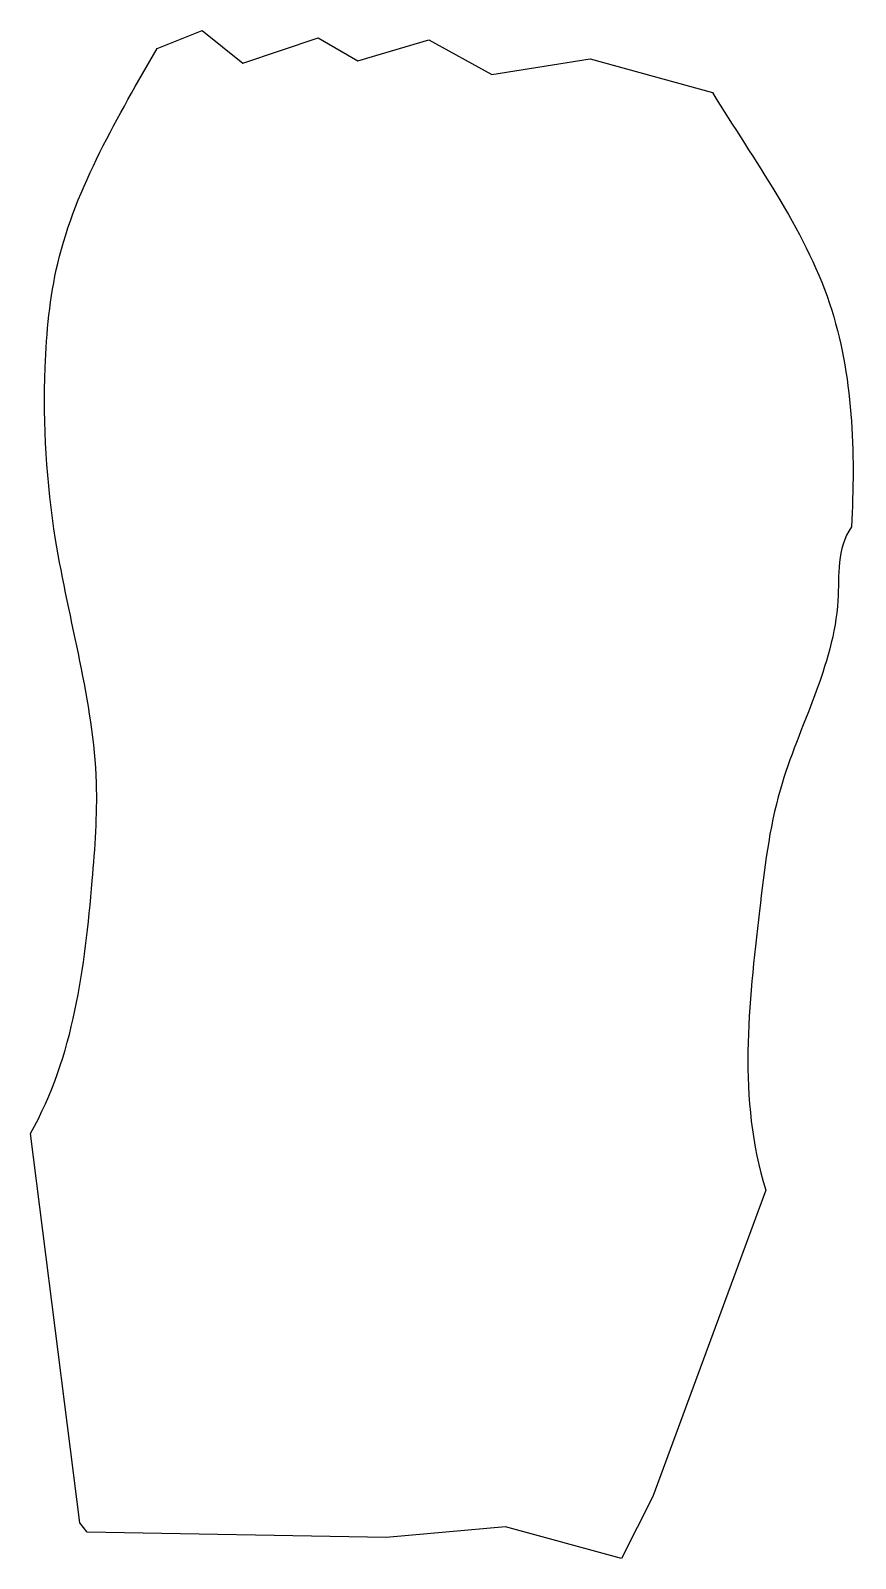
# Model space of a CAD drawing. Header units: metres. Extents: x 39.4 to 122.2, y 13.2 to 74.9.
# Drawn here: x 39.4 to 72.7, y 13.2 to 74.9 of the extents above; entities outside this region: 2.
import ezdxf

# ---------------------------------------------------------------- set-up
doc = ezdxf.new("R2010")
doc.units = ezdxf.units.M

msp = doc.modelspace()

# ---------------------------------------------------------------- linework, layer by layer
at = {"color": 6}
for points in [[(44.494, 74.185), (46.311, 74.905)], [(46.311, 74.905), (47.959, 73.591)], [(47.959, 73.591), (51.001, 74.609)], [(51.001, 74.609), (52.607, 73.676)], [(52.607, 73.676), (55.48, 74.524)], [(55.48, 74.524), (58.015, 73.125)], [(58.015, 73.125), (61.987, 73.761)], [(61.987, 73.761), (66.931, 72.404)], [(122.158, 32.133), (122.115, 39.212)], [(122.115, 39.212), (122.158, 32.133)], [(41.367, 14.625), (39.381, 30.352)], [(41.663, 14.243), (41.367, 14.625)], [(63.255, 13.184), (58.565, 14.455)]]:
    msp.add_lwpolyline(points, dxfattribs=at)
at = {"color": 5}
for points in [[(69.086, 28.063), (64.523, 15.685), (63.255, 13.184)], [(58.565, 14.455), (53.748, 14.032), (41.663, 14.243)]]:
    msp.add_lwpolyline(points, dxfattribs=at)
at = {"color": 8}
for points, knots in [([(39.381, 30.352), (41.145, 33.5), (41.726, 38.354), (42.334, 46.533), (40.22, 53.317), (39.806, 60.38), (40.454, 67.34), (42.948, 71.468), (44.494, 74.185)], [0, 0, 0, 0, 0.233624, 0.32075, 0.540926, 0.69471, 0.788046, 1, 1, 1, 1]), ([(66.931, 72.404), (68.601, 69.67), (72.532, 64.42), (72.711, 57.842), (72.551, 54.854)], [0, 0, 0, 0, 0.517262, 1, 1, 1, 1]), ([(72.551, 54.854), (71.938, 53.974), (72.388, 50.135), (69.522, 45.308), (68.591, 37.232), (67.946, 31.754), (69.086, 28.063)], [0, 0, 0, 0, 0.111641, 0.403084, 0.585389, 1, 1, 1, 1])]:
    msp.add_open_spline(points, degree=3, knots=knots, dxfattribs=at)

doc.saveas('drawing.dxf')
